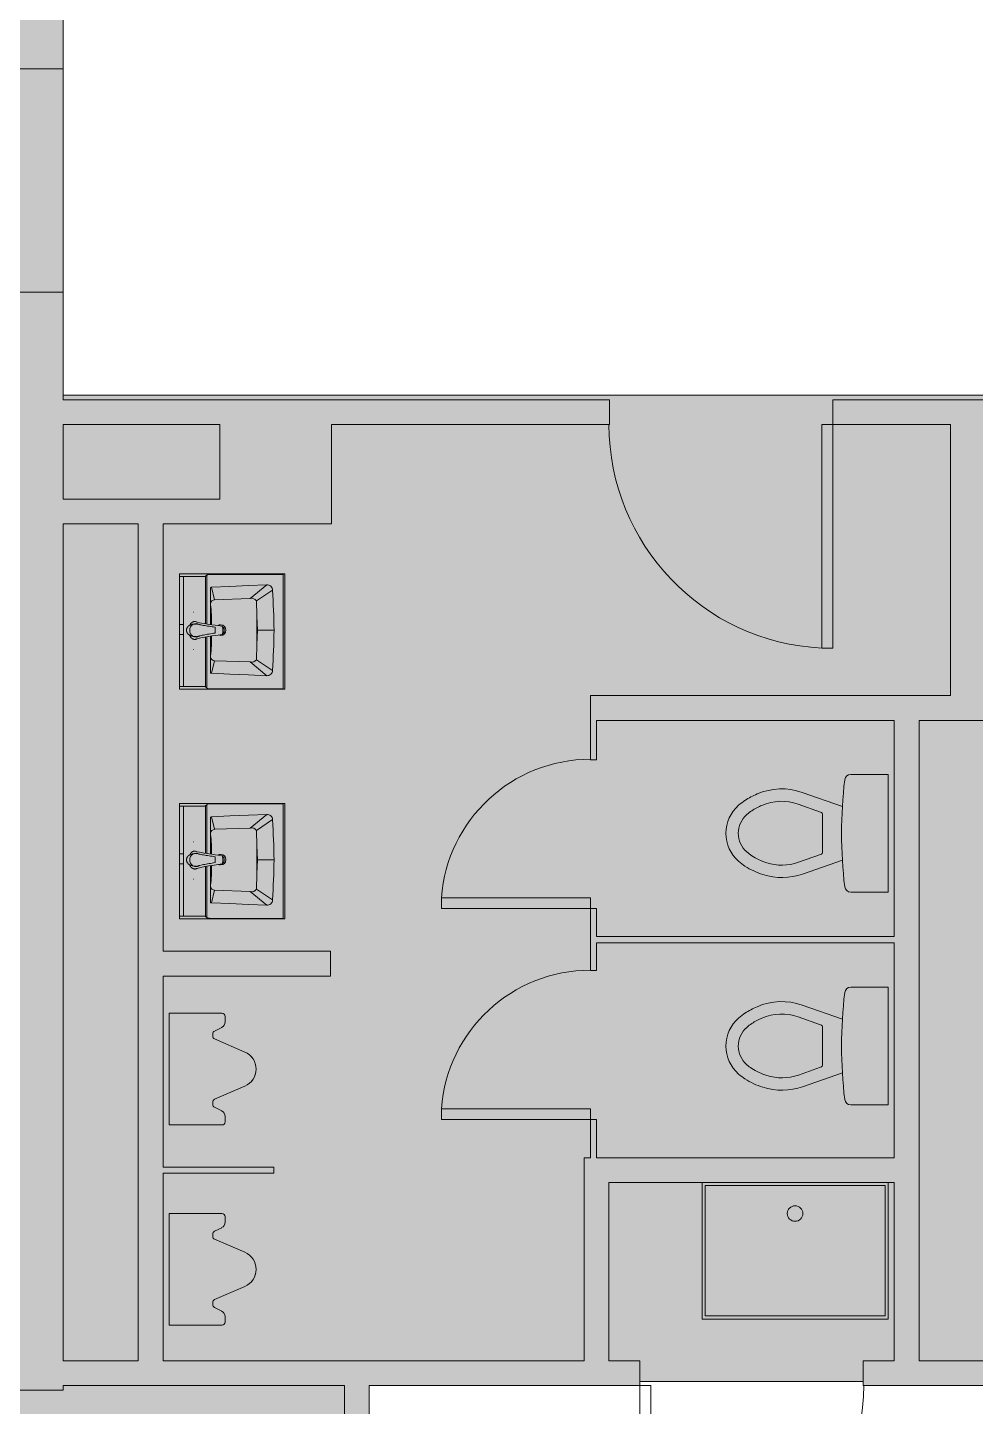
# Model space of a CAD drawing. Header units: inches. Extents: x -674 to 800, y -349 to 915.
# Drawn here: x -398.9 to -246.1, y 238.3 to 460.5 of the extents above; entities that cross this region are included whole.
import ezdxf

# ---------------------------------------------------------------- set-up
doc = ezdxf.new("R2010")
doc.units = ezdxf.units.IN
doc.header["$MEASUREMENT"] = 0
for name, color, linetype, lineweight in [('A-DETL-GENF', 92, 'Continuous', 9), ('A-DETL-THIN', 151, 'Continuous', 9), ('A-DOOR', 31, 'Continuous', 13), ('A-WALL', 113, 'Continuous', 13), ('A-WALL-PATT', 111, 'Continuous', 13), ('P-SANR-FIXT', 6, 'Continuous', 13)]:
    doc.layers.add(name, color=color, linetype=linetype, lineweight=lineweight)

# ---------------------------------------------------------------- blocks, each defined once
blk = doc.blocks.new('Single-Flush - 36_ x 84_-1515510-New Construction - Demolition Plan')
at = {"layer": 'A-DOOR', "color": 251, "lineweight": 20}
for p, q in [((16.25, -2), (16.25, -38.02)), ((18, -2), (16.25, -2)), ((18, -2), (18, -38.02)), ((18, -38.02), (16.25, -38.02))]:
    blk.add_line(p, q, dxfattribs=at)
at = {"layer": 'A-DOOR', "lineweight": 9}
blk.add_arc((18, -2), 36.07, 180, 267.2188, dxfattribs=at)
blk = doc.blocks.new('Single-Flush - 36_ x 84_-1515574-New Construction - Demolition Plan')
at = {"layer": 'A-DOOR', "color": 251, "lineweight": 20}
for p, q in [((16.25, 2), (16.25, 38.02)), ((18, 38.02), (16.25, 38.02)), ((18, 2), (18, 38.02)), ((18, 2), (16.25, 2))]:
    blk.add_line(p, q, dxfattribs=at)
at = {"layer": 'A-DOOR', "lineweight": 9}
blk.add_arc((18, 2), 36.07, 92.7812, 180, dxfattribs=at)
blk = doc.blocks.new('Toilet - Floor-Mounted - 2D - ADA-991295-New Construction - Demolition Plan')
at = {"layer": 'P-SANR-FIXT'}
for p, q in [((9.5, 0), (-9.5, 0)), ((-9.5, 0), (-9.5, -6)), ((9.5, -6), (9.5, 0)), ((-6.59, -13.86), (-4.32, -7.37)), ((6.57, -13.8), (4.32, -7.37)), ((-3.43, -10.9), (-4.71, -14.52)), ((2.96, -10.56), (-2.96, -10.56)), ((4.68, -14.46), (3.43, -10.9))]:
    blk.add_line(p, q, dxfattribs=at)
for centre, radius, start, end in [((-8.5, -6), 1, 180, 263.316), ((8.5, -6), 1, 276.684, 360), ((0, 66.53), 74.03, 263.316, 276.684), ((-2.96, -11.06), 0.5, 90, 160.6685), ((2.96, -11.06), 0.5, 19.3315, 90), ((2.84, -17.17), 10, 160.6685, 203.3287), ((2.84, -17.17), 8, 160.6685, 203.3287), ((-2.87, -17.11), 8, 342.1371, 19.3315), ((-2.87, -17.11), 10, 342.1371, 19.3315), ((-5.91, -16.13), 11.2, 328.4728, 342.1371), ((6.53, -15.58), 14.01, 203.3287, 212.3538), ((6.53, -15.58), 12.01, 203.3287, 212.1619), ((3.98, -16.66), 9.29, 214.879, 221.2014), ((-3.98, -16.66), 9.29, 318.7986, 325.0594), ((-5.91, -16.13), 13.2, 328.2162, 342.1371), ((3.98, -16.66), 11.29, 214.6359, 221.2014), ((0, -20.15), 6, 221.2014, 318.7986), ((0, -20.15), 4, 221.2014, 318.7986), ((-3.98, -16.66), 11.29, 318.7986, 325.3641)]:
    blk.add_arc(centre, radius, start, end, dxfattribs=at)
blk = doc.blocks.new('Single-Flush - 24_ x 84_-1538412-New Construction - Demolition Plan')
at = {"layer": 'A-DOOR', "color": 251, "lineweight": 20}
for p, q in [((10.25, -0.5), (10.25, -24.5)), ((12, -0.5), (10.25, -0.5)), ((12, -0.5), (12, -24.5)), ((12, -24.5), (10.25, -24.5))]:
    blk.add_line(p, q, dxfattribs=at)
at = {"layer": 'A-DOOR', "lineweight": 9}
blk.add_arc((12, -0.5), 24.07, 180, 265.8301, dxfattribs=at)
blk = doc.blocks.new('Sink - Restroom - Wall Mounted - Default-951108-New Construction - Demolition Plan')
at = {"layer": 'P-SANR-FIXT'}
for p, q in [((-9.51, 1.62), (-9.4, 1.62)), ((-9.51, -15.36), (-9.51, 1.62)), ((-9.4, 1.62), (-9.09, 1.62)), ((-9.09, 1.62), (-0.68, 1.62)), ((-9.09, 1.62), (-9.09, 1)), ((-0.68, 1), (-9.09, 1)), ((-9.09, 1), (-9.09, -2.41)), ((-0.68, 1.62), (0.03, 1.62)), ((-0.68, 1.62), (-0.68, 1)), ((-0.68, 1), (0.03, 1)), ((0.03, 1.62), (0.94, 1.62)), ((0.03, 1), (0.94, 1)), ((0.94, 1.62), (8.65, 1.62)), ((0.94, 1), (0.94, 1.62)), ((8.65, 1), (0.94, 1)), ((8.65, 1.62), (8.96, 1.62)), ((8.65, 1), (8.65, 1.62)), ((8.65, -2.41), (8.65, 1)), ((8.96, 1.62), (9.07, 1.62)), ((9.07, 1.62), (9.07, -15.35)), ((-9.45, -3.39), (-9.45, -15.09)), ((-9.13, -2.59), (-9.31, -2.77)), ((-9.31, -2.77), (-1.07, -2.77)), ((-9.13, -2.59), (-1.1, -2.59)), ((-4.92, -4.04), (-6.95, -3.56)), ((-6.93, -3.39), (-0.97, -3.39)), ((-4.92, -4.04), (-5.12, -9.79)), ((1.09, -3.39), (0.89, -3.41)), ((0.9, -3.39), (6.88, -3.39)), ((0.99, -2.77), (8.87, -2.77)), ((1.02, -2.59), (8.69, -2.59)), ((6.92, -3.56), (4.9, -4.04)), ((5.1, -9.79), (4.9, -4.04)), ((8.87, -2.77), (8.69, -2.59)), ((9, -15.09), (9, -3.39)), ((-7.34, -12.45), (-5.12, -9.79)), ((-4.76, -10.78), (-6.48, -13.38)), ((-4.76, -10.78), (-2.33, -10.87)), ((-2.33, -10.87), (2.3, -10.87)), ((-0.01, -13.63), (-0.01, -10.97)), ((2.3, -10.87), (4.73, -10.78)), ((6.46, -13.38), (4.73, -10.78)), ((7.31, -12.45), (5.1, -9.79)), ((-9.45, -15.09), (-9.51, -15.36)), ((-9.51, -15.36), (9.06, -15.36)), ((-9.45, -15.09), (9, -15.09)), ((9.07, -15.35), (9, -15.09)), ((9.06, -15.36), (9.07, -15.35))]:
    blk.add_line(p, q, dxfattribs=at)
at = {"layer": 'P-SANR-FIXT', "flags": 128}
for points in [[(-9.31, -2.77), (-9.35, -2.8), (-9.38, -2.87), (-9.41, -2.97), (-9.43, -3.09), (-9.44, -3.24), (-9.45, -3.39)], [(-9.09, -2.41), (-9.09, -2.45), (-9.1, -2.49), (-9.1, -2.53), (-9.11, -2.56), (-9.12, -2.58), (-9.13, -2.59)], [(-7.34, -12.45), (-7.21, -9.49), (-7.08, -6.52), (-6.95, -3.56)], [(6.92, -3.56), (7.05, -6.52), (7.18, -9.49), (7.31, -12.45)], [(8.69, -2.59), (8.68, -2.58), (8.67, -2.56), (8.66, -2.53), (8.65, -2.49), (8.65, -2.45), (8.65, -2.41)], [(9, -3.39), (9, -3.24), (8.99, -3.09), (8.97, -2.97), (8.94, -2.87), (8.91, -2.8), (8.87, -2.77)], [(-0.01, -10.97), (-1.17, -10.92), (-2.33, -10.87)], [(2.3, -10.87), (1.14, -10.92), (-0.01, -10.97)]]:
    blk.add_lwpolyline(points, dxfattribs=at)
at = {"layer": 'P-SANR-FIXT'}
for centre, radius, start, end in [((-6.11, -3.6), 0.84, 165.4525, 177.4886), ((-4.26, -4.04), 0.663, 91.9155, 180), ((-1, 29.17), 32.72, 264.4886, 270.0864), ((0.97, 29.17), 32.72, 269.8373, 275.5114), ((4.23, -4.04), 0.663, 360, 88.0845), ((5.98, -3.73), 0.961, 9.8799, 20.659), ((0.01, -5.01), 0.856, 155.7776, 180), ((0.01, -5.01), 0.856, 180, 360), ((0.01, -5.01), 0.856, 0, 30), ((-4.24, -10.03), 0.913, 164.557, 235.5318), ((4.22, -10.03), 0.913, 304.4682, 15.443), ((-6.45, -12.49), 0.892, 177.4886, 267.793), ((6.42, -12.49), 0.892, 272.207, 2.5114), ((2.32, 131.11), 144.75, 266.5114, 269.0747), ((-2.35, 131.11), 144.75, 270.9253, 273.4886)]:
    blk.add_arc(centre, radius, start, end, dxfattribs=at)
blk = doc.blocks.new('Faucet-Restroom - Default-953841-New Construction - Demolition Plan')
at = {"layer": 'P-SANR-FIXT'}
for p, q in [((-0.66, 6.13), (-0.66, 5.94)), ((0.34, 5.94), (0.34, 6.13)), ((-1.16, 1.72), (-1.16, 1.46)), ((0.84, 1.47), (0.84, 1.72))]:
    blk.add_line(p, q, dxfattribs=at)
at = {"layer": 'P-SANR-FIXT', "flags": 128}
for points in [[(-0.81, 5.94), (-0.91, 5.28), (-0.97, 4.81), (-1.05, 4.3)], [(-0.65, 6.16), (-0.62, 6.18), (-0.58, 6.2), (-0.53, 6.23), (-0.46, 6.24), (-0.38, 6.26), (-0.29, 6.27), (-0.2, 6.27), (-0.11, 6.27), (-0.02, 6.27), (0.07, 6.26), (0.15, 6.24), (0.21, 6.23), (0.27, 6.2), (0.31, 6.18), (0.34, 6.16)], [(0.5, 5.94), (0.6, 5.29), (0.74, 4.36), (0.75, 4.3)], [(-1.05, 4.3), (-1.11, 3.84), (-1.23, 3.08), (-1.32, 2.6), (-1.38, 2.3), (-1.47, 1.95), (-1.51, 1.84), (-1.52, 1.8)], [(-1.24, 1.75), (-1.2, 2.01), (-1.09, 2.26)], [(-1.1, 2.23), (-1.1, 2.24), (-1.07, 2.32), (-1.03, 2.52)], [(0.68, 2.56), (0.73, 2.37), (0.76, 2.29), (0.77, 2.26)], [(1.25, 1.82), (1.24, 1.86), (1.21, 1.95), (1.16, 2.09), (1.05, 2.54), (0.93, 3.18), (0.82, 3.83), (0.75, 4.3)], [(0.78, 2.26), (0.89, 2.01), (0.93, 1.75)], [(-3.08, 1.33), (-3.08, 1.33), (-3.08, 1.33), (-3.08, 1.33), (-3.08, 1.33), (-3.08, 1.33), (-3.08, 1.33), (-3.08, 1.33), (-3.08, 1.33), (-3.08, 1.33), (-3.08, 1.33), (-3.08, 1.33), (-3.08, 1.33), (-3.08, 1.33), (-3.08, 1.33), (-3.08, 1.33), (-3.08, 1.33), (-3.08, 1.33), (-3.08, 1.33), (-3.08, 1.33), (-3.08, 1.33), (-3.08, 1.33), (-3.08, 1.33), (-3.08, 1.33), (-3.08, 1.33), (-3.08, 1.32), (-3.08, 1.32), (-3.08, 1.32), (-3.08, 1.32), (-3.08, 1.32), (-3.08, 1.32), (-3.08, 1.32), (-3.08, 1.32), (-3.08, 1.32), (-3.08, 1.32), (-3.08, 1.32), (-3.08, 1.32), (-3.08, 1.32), (-3.08, 1.32), (-3.08, 1.32), (-3.08, 1.32), (-3.08, 1.32), (-3.08, 1.32), (-3.08, 1.32), (-3.08, 1.32), (-3.08, 1.31), (-3.08, 1.31), (-3.08, 1.31), (-3.08, 1.31), (-3.08, 1.31), (-3.08, 1.31), (-3.08, 1.31), (-3.08, 1.31), (-3.08, 1.31), (-3.08, 1.31), (-3.08, 1.31), (-3.08, 1.31), (-3.08, 1.31), (-3.08, 1.31), (-3.08, 1.31), (-3.08, 1.31), (-3.08, 1.31), (-3.08, 1.31), (-3.08, 1.31), (-3.08, 1.31), (-3.08, 1.31), (-3.08, 1.31), (-3.08, 1.31), (-3.08, 1.31), (-3.08, 1.31), (-3.08, 1.31)], [(0.93, 1.75), (0.89, 1.48), (0.78, 1.23), (0.61, 1.02), (0.39, 0.86), (0.12, 0.76), (-0.16, 0.72), (-0.44, 0.76), (-0.7, 0.86), (-0.92, 1.02), (-1.09, 1.23), (-1.2, 1.48), (-1.24, 1.75)], [(-1.15, 1.81), (-1.16, 1.77), (-1.16, 1.73), (-1.16, 1.72)], [(0.84, 1.72), (0.84, 1.76), (0.84, 1.8), (0.84, 1.84)], [(2.93, 1.31), (2.93, 1.31), (2.93, 1.31), (2.93, 1.31), (2.93, 1.31), (2.93, 1.31), (2.93, 1.31), (2.93, 1.31), (2.93, 1.31), (2.93, 1.31), (2.93, 1.31), (2.93, 1.31), (2.93, 1.31), (2.93, 1.31), (2.93, 1.31), (2.93, 1.31), (2.93, 1.31), (2.93, 1.31), (2.93, 1.31), (2.93, 1.31), (2.93, 1.31), (2.93, 1.31), (2.93, 1.31), (2.93, 1.31), (2.93, 1.31), (2.93, 1.31), (2.93, 1.32), (2.93, 1.32), (2.93, 1.32), (2.93, 1.32), (2.93, 1.32), (2.93, 1.32), (2.93, 1.32), (2.93, 1.32), (2.93, 1.32), (2.93, 1.32), (2.93, 1.32), (2.93, 1.32), (2.93, 1.32), (2.93, 1.32), (2.93, 1.32), (2.93, 1.32), (2.93, 1.32), (2.93, 1.32), (2.93, 1.32), (2.93, 1.32), (2.93, 1.33), (2.93, 1.33), (2.93, 1.33), (2.93, 1.33), (2.93, 1.33), (2.93, 1.33), (2.93, 1.33), (2.93, 1.33), (2.93, 1.33), (2.93, 1.33), (2.93, 1.33), (2.93, 1.33), (2.93, 1.33), (2.93, 1.33), (2.93, 1.33), (2.93, 1.33), (2.93, 1.33), (2.93, 1.33), (2.93, 1.33), (2.93, 1.33), (2.93, 1.33), (2.93, 1.33), (2.93, 1.33), (2.93, 1.33), (2.93, 1.33)]]:
    blk.add_lwpolyline(points, dxfattribs=at)
at = {"layer": 'P-SANR-FIXT'}
for centre, major_axis, start_param, end_param in [((-0.18, 4.69), (1.96, 0), 1.327973, 1.81362), ((-0.18, 4.97), (1.61, 0), 4.415652, 5.009126)]:
    blk.add_ellipse(centre, major_axis=major_axis, ratio=0.079199, start_param=start_param, end_param=end_param, dxfattribs=at)
for points in [[(-1.24, 1.75), (-1.19, 1.86), (-1.09, 2.18), (-0.95, 2.9), (-0.8, 3.82), (-0.7, 4.5), (-0.66, 4.84)], [(0.29, 4.84), (0.34, 4.5), (0.45, 3.82), (0.61, 2.9), (0.77, 2.18), (0.87, 1.86), (0.93, 1.75)]]:
    blk.add_open_spline(points, degree=3, dxfattribs=at)
for points, knots in [([(-0.81, 5.94), (-0.81, 5.96), (-0.76, 6.01), (-0.58, 6.06), (-0.34, 6.09), (-0.09, 6.09), (0.1, 6.08), (0.24, 6.06), (0.33, 6.04), (0.4, 6.02), (0.46, 5.99), (0.49, 5.97), (0.5, 5.95), (0.5, 5.94)], [-1, -1, -1, -1, -0.852941, -0.705882, -0.588235, -0.470588, -0.352941, -0.294118, -0.235294, -0.176471, -0.117647, -0.058824, 0, 0, 0, 0]), ([(-1.58, 1.58), (-1.57, 1.65), (-1.55, 1.72), (-1.52, 1.79), (-1.52, 1.8)], [0, 0, 0, 0, 0.05555556, 0.06468184, 0.06468184, 0.06468184, 0.06468184]), ([(-0.98, 0.72), (-1.05, 0.75), (-1.14, 0.82), (-1.24, 0.9), (-1.29, 0.95), (-1.34, 0.99), (-1.38, 1.05), (-1.42, 1.1), (-1.45, 1.14), (-1.47, 1.16), (-1.49, 1.2), (-1.51, 1.26), (-1.54, 1.32), (-1.56, 1.37), (-1.57, 1.43), (-1.58, 1.49), (-1.58, 1.55), (-1.58, 1.58)], [0, 0, 0, 0, 0.2, 0.3, 0.35, 0.4, 0.475, 0.55, 0.5875, 0.60625, 0.625, 0.7, 0.775, 0.8125, 0.85, 0.925, 1, 1, 1, 1]), ([(-1.15, 1.36), (-1.15, 1.29), (-1.13, 1.13), (-1.07, 0.91), (-1.01, 0.78), (-0.98, 0.72)], [0.68454, 0.68454, 0.68454, 0.68454, 0.7777778, 0.8888889, 0.9966767, 0.9966767, 0.9966767, 0.9966767]), ([(-0.98, 0.72), (-0.95, 0.67), (-0.9, 0.6), (-0.84, 0.53), (-0.8, 0.49), (-0.77, 0.46), (-0.74, 0.44), (-0.7, 0.4), (-0.64, 0.36), (-0.58, 0.33), (-0.54, 0.3), (-0.5, 0.28), (-0.46, 0.27), (-0.4, 0.25), (-0.31, 0.22), (-0.22, 0.21), (-0.16, 0.21)], [0, 0, 0, 0, 0.166667, 0.25, 0.291667, 0.333333, 0.375, 0.416667, 0.5, 0.583333, 0.625, 0.666667, 0.708333, 0.75, 0.833333, 1, 1, 1, 1]), ([(-0.16, 0.21), (-0.1, 0.21), (-0.01, 0.22), (0.08, 0.25), (0.13, 0.26), (0.17, 0.28), (0.21, 0.3), (0.25, 0.32), (0.31, 0.35), (0.36, 0.39), (0.4, 0.42), (0.43, 0.45), (0.46, 0.47), (0.5, 0.51), (0.56, 0.58), (0.61, 0.64), (0.64, 0.68)], [0, 0, 0, 0, 0.166667, 0.25, 0.291667, 0.333333, 0.375, 0.416667, 0.5, 0.583333, 0.625, 0.666667, 0.708333, 0.75, 0.833333, 1, 1, 1, 1]), ([(1.32, 1.58), (1.32, 1.54), (1.31, 1.48), (1.3, 1.41), (1.28, 1.35), (1.26, 1.29), (1.24, 1.24), (1.22, 1.2), (1.2, 1.16), (1.17, 1.13), (1.15, 1.09), (1.11, 1.04), (1.07, 1), (1.03, 0.95), (0.99, 0.91), (0.93, 0.86), (0.82, 0.78), (0.72, 0.72), (0.64, 0.68)], [0, 0, 0, 0, 0.1, 0.15, 0.2, 0.25, 0.3, 0.35, 0.375, 0.4, 0.45, 0.5, 0.55, 0.6, 0.65, 0.7, 0.8, 1, 1, 1, 1]), ([(0.64, 0.68), (0.67, 0.74), (0.73, 0.87), (0.81, 1.11), (0.83, 1.28), (0.84, 1.37)], [0, 0, 0, 0, 0.1111111, 0.2222222, 0.3329449, 0.3329449, 0.3329449, 0.3329449]), ([(1.25, 1.82), (1.26, 1.79), (1.29, 1.72), (1.31, 1.64), (1.32, 1.58)], [0.9320871, 0.9320871, 0.9320871, 0.9320871, 0.95833333, 1, 1, 1, 1])]:
    blk.add_open_spline(points, degree=3, knots=knots, dxfattribs=at)
blk = doc.blocks.new('Faucet-Restroom - Default-V2-New Construction - Demolition Plan')
at = {"layer": 'P-SANR-FIXT'}
for p, q in [((-0.66, 6.13), (-0.66, 5.94)), ((0.34, 5.94), (0.34, 6.13)), ((0.78, 2.26), (0.88, 2.05)), ((-1.16, 1.72), (-1.16, 1.46)), ((0.84, 1.47), (0.84, 1.72)), ((0.89, 2.01), (0.93, 1.75))]:
    blk.add_line(p, q, dxfattribs=at)
at = {"layer": 'P-SANR-FIXT', "flags": 128}
for points in [[(-0.81, 5.94), (-0.91, 5.28), (-0.97, 4.81), (-1.05, 4.3)], [(-0.65, 6.16), (-0.62, 6.18), (-0.58, 6.2), (-0.53, 6.23), (-0.46, 6.24), (-0.38, 6.26), (-0.29, 6.27), (-0.2, 6.27), (-0.11, 6.27), (-0.02, 6.27), (0.07, 6.26), (0.15, 6.24), (0.21, 6.23), (0.27, 6.2), (0.31, 6.18), (0.34, 6.16)], [(0.5, 5.94), (0.6, 5.29), (0.74, 4.36), (0.75, 4.3)], [(-1.05, 4.3), (-1.11, 3.84), (-1.23, 3.08), (-1.32, 2.6), (-1.38, 2.3), (-1.47, 1.95), (-1.51, 1.84), (-1.52, 1.8)], [(-1.24, 1.75), (-1.2, 2.01), (-1.09, 2.26)], [(-1.1, 2.23), (-1.1, 2.24), (-1.07, 2.32), (-1.03, 2.52)], [(0.68, 2.56), (0.73, 2.37), (0.76, 2.29), (0.77, 2.26)], [(1.25, 1.82), (1.24, 1.86), (1.21, 1.95), (1.16, 2.09), (1.05, 2.54), (0.93, 3.18), (0.82, 3.83), (0.75, 4.3)], [(-3.08, 1.33), (-3.08, 1.33), (-3.08, 1.33), (-3.08, 1.33), (-3.08, 1.33), (-3.08, 1.33), (-3.08, 1.33), (-3.08, 1.33), (-3.08, 1.33), (-3.08, 1.33), (-3.08, 1.33), (-3.08, 1.33), (-3.08, 1.33), (-3.08, 1.33), (-3.08, 1.33), (-3.08, 1.33), (-3.08, 1.33), (-3.08, 1.33), (-3.08, 1.33), (-3.08, 1.33), (-3.08, 1.33), (-3.08, 1.33), (-3.08, 1.33), (-3.08, 1.33), (-3.08, 1.33), (-3.08, 1.32), (-3.08, 1.32), (-3.08, 1.32), (-3.08, 1.32), (-3.08, 1.32), (-3.08, 1.32), (-3.08, 1.32), (-3.08, 1.32), (-3.08, 1.32), (-3.08, 1.32), (-3.08, 1.32), (-3.08, 1.32), (-3.08, 1.32), (-3.08, 1.32), (-3.08, 1.32), (-3.08, 1.32), (-3.08, 1.32), (-3.08, 1.32), (-3.08, 1.32), (-3.08, 1.32), (-3.08, 1.31), (-3.08, 1.31), (-3.08, 1.31), (-3.08, 1.31), (-3.08, 1.31), (-3.08, 1.31), (-3.08, 1.31), (-3.08, 1.31), (-3.08, 1.31), (-3.08, 1.31), (-3.08, 1.31), (-3.08, 1.31), (-3.08, 1.31), (-3.08, 1.31), (-3.08, 1.31), (-3.08, 1.31), (-3.08, 1.31), (-3.08, 1.31), (-3.08, 1.31), (-3.08, 1.31), (-3.08, 1.31), (-3.08, 1.31), (-3.08, 1.31), (-3.08, 1.31), (-3.08, 1.31), (-3.08, 1.31)], [(0.93, 1.75), (0.89, 1.48), (0.78, 1.23), (0.61, 1.02), (0.39, 0.86), (0.12, 0.76), (-0.16, 0.72), (-0.44, 0.76), (-0.7, 0.86), (-0.92, 1.02), (-1.09, 1.23), (-1.2, 1.48), (-1.24, 1.75)], [(-1.15, 1.81), (-1.16, 1.77), (-1.16, 1.73), (-1.16, 1.72)], [(0.84, 1.72), (0.84, 1.76), (0.84, 1.8), (0.84, 1.84)], [(2.93, 1.31), (2.93, 1.31), (2.93, 1.31), (2.93, 1.31), (2.93, 1.31), (2.93, 1.31), (2.93, 1.31), (2.93, 1.31), (2.93, 1.31), (2.93, 1.31), (2.93, 1.31), (2.93, 1.31), (2.93, 1.31), (2.93, 1.31), (2.93, 1.31), (2.93, 1.31), (2.93, 1.31), (2.93, 1.31), (2.93, 1.31), (2.93, 1.31), (2.93, 1.31), (2.93, 1.31), (2.93, 1.31), (2.93, 1.31), (2.93, 1.31), (2.93, 1.31), (2.93, 1.32), (2.93, 1.32), (2.93, 1.32), (2.93, 1.32), (2.93, 1.32), (2.93, 1.32), (2.93, 1.32), (2.93, 1.32), (2.93, 1.32), (2.93, 1.32), (2.93, 1.32), (2.93, 1.32), (2.93, 1.32), (2.93, 1.32), (2.93, 1.32), (2.93, 1.32), (2.93, 1.32), (2.93, 1.32), (2.93, 1.32), (2.93, 1.32), (2.93, 1.33), (2.93, 1.33), (2.93, 1.33), (2.93, 1.33), (2.93, 1.33), (2.93, 1.33), (2.93, 1.33), (2.93, 1.33), (2.93, 1.33), (2.93, 1.33), (2.93, 1.33), (2.93, 1.33), (2.93, 1.33), (2.93, 1.33), (2.93, 1.33), (2.93, 1.33), (2.93, 1.33), (2.93, 1.33), (2.93, 1.33), (2.93, 1.33), (2.93, 1.33), (2.93, 1.33), (2.93, 1.33), (2.93, 1.33), (2.93, 1.33)]]:
    blk.add_lwpolyline(points, dxfattribs=at)
at = {"layer": 'P-SANR-FIXT'}
for centre, major_axis, start_param, end_param in [((-0.18, 4.69), (1.96, 0), 1.327973, 1.81362), ((-0.18, 4.97), (1.61, 0), 4.415652, 5.009126)]:
    blk.add_ellipse(centre, major_axis=major_axis, ratio=0.079199, start_param=start_param, end_param=end_param, dxfattribs=at)
for points in [[(-1.24, 1.75), (-1.19, 1.86), (-1.09, 2.18), (-0.95, 2.9), (-0.8, 3.82), (-0.7, 4.5), (-0.66, 4.84)], [(0.29, 4.84), (0.34, 4.5), (0.45, 3.82), (0.61, 2.9), (0.77, 2.18), (0.87, 1.86), (0.93, 1.75)]]:
    blk.add_open_spline(points, degree=3, dxfattribs=at)
for points, knots in [([(-0.81, 5.94), (-0.81, 5.96), (-0.76, 6.01), (-0.58, 6.06), (-0.34, 6.09), (-0.09, 6.09), (0.1, 6.08), (0.24, 6.06), (0.33, 6.04), (0.4, 6.02), (0.46, 5.99), (0.49, 5.97), (0.5, 5.95), (0.5, 5.94)], [-1, -1, -1, -1, -0.852941, -0.705882, -0.588235, -0.470588, -0.352941, -0.294118, -0.235294, -0.176471, -0.117647, -0.058824, 0, 0, 0, 0]), ([(-1.58, 1.58), (-1.57, 1.65), (-1.55, 1.72), (-1.52, 1.79), (-1.52, 1.8)], [0, 0, 0, 0, 0.05555556, 0.06468184, 0.06468184, 0.06468184, 0.06468184]), ([(-0.98, 0.72), (-1.05, 0.75), (-1.14, 0.82), (-1.24, 0.9), (-1.29, 0.95), (-1.34, 0.99), (-1.38, 1.05), (-1.42, 1.1), (-1.45, 1.14), (-1.47, 1.16), (-1.49, 1.2), (-1.51, 1.26), (-1.54, 1.32), (-1.56, 1.37), (-1.57, 1.43), (-1.58, 1.49), (-1.58, 1.55), (-1.58, 1.58)], [0, 0, 0, 0, 0.2, 0.3, 0.35, 0.4, 0.475, 0.55, 0.5875, 0.60625, 0.625, 0.7, 0.775, 0.8125, 0.85, 0.925, 1, 1, 1, 1]), ([(-1.15, 1.36), (-1.15, 1.29), (-1.13, 1.13), (-1.07, 0.91), (-1.01, 0.78), (-0.98, 0.72)], [0.68454, 0.68454, 0.68454, 0.68454, 0.7777778, 0.8888889, 0.9966767, 0.9966767, 0.9966767, 0.9966767]), ([(-0.98, 0.72), (-0.95, 0.67), (-0.9, 0.6), (-0.84, 0.53), (-0.8, 0.49), (-0.77, 0.46), (-0.74, 0.44), (-0.7, 0.4), (-0.64, 0.36), (-0.58, 0.33), (-0.54, 0.3), (-0.5, 0.28), (-0.46, 0.27), (-0.4, 0.25), (-0.31, 0.22), (-0.22, 0.21), (-0.16, 0.21)], [0, 0, 0, 0, 0.166667, 0.25, 0.291667, 0.333333, 0.375, 0.416667, 0.5, 0.583333, 0.625, 0.666667, 0.708333, 0.75, 0.833333, 1, 1, 1, 1]), ([(-0.16, 0.21), (-0.1, 0.21), (-0.01, 0.22), (0.08, 0.25), (0.13, 0.26), (0.17, 0.28), (0.21, 0.3), (0.25, 0.32), (0.31, 0.35), (0.36, 0.39), (0.4, 0.42), (0.43, 0.45), (0.46, 0.47), (0.5, 0.51), (0.56, 0.58), (0.61, 0.64), (0.64, 0.68)], [0, 0, 0, 0, 0.166667, 0.25, 0.291667, 0.333333, 0.375, 0.416667, 0.5, 0.583333, 0.625, 0.666667, 0.708333, 0.75, 0.833333, 1, 1, 1, 1]), ([(1.32, 1.58), (1.32, 1.54), (1.31, 1.48), (1.3, 1.41), (1.28, 1.35), (1.26, 1.29), (1.24, 1.24), (1.22, 1.2), (1.2, 1.16), (1.17, 1.13), (1.15, 1.09), (1.11, 1.04), (1.07, 1), (1.03, 0.95), (0.99, 0.91), (0.93, 0.86), (0.82, 0.78), (0.72, 0.72), (0.64, 0.68)], [0, 0, 0, 0, 0.1, 0.15, 0.2, 0.25, 0.3, 0.35, 0.375, 0.4, 0.45, 0.5, 0.55, 0.6, 0.65, 0.7, 0.8, 1, 1, 1, 1]), ([(0.64, 0.68), (0.67, 0.74), (0.73, 0.87), (0.81, 1.11), (0.83, 1.28), (0.84, 1.37)], [0, 0, 0, 0, 0.1111111, 0.2222222, 0.3329449, 0.3329449, 0.3329449, 0.3329449]), ([(1.25, 1.82), (1.26, 1.79), (1.29, 1.72), (1.31, 1.64), (1.32, 1.58)], [0.9320871, 0.9320871, 0.9320871, 0.9320871, 0.95833333, 1, 1, 1, 1])]:
    blk.add_open_spline(points, degree=3, knots=knots, dxfattribs=at)
blk = doc.blocks.new('Sink - Mop - Default-980805-New Construction - Demolition Plan')
at = {"layer": 'P-SANR-FIXT'}
for p, q in [((-15, 0), (-15, -22)), ((15, -22), (15, 0)), ((-14.5, -0.5), (14.5, -0.5)), ((-14.5, -21.5), (-14.5, -0.5)), ((14.5, -0.5), (14.5, -21.5)), ((-15, -22), (15, -22)), ((14.5, -21.5), (-14.5, -21.5))]:
    blk.add_line(p, q, dxfattribs=at)
for start, end in [(360, 180), (180, 360)]:
    blk.add_arc((0, -5), 1.25, start, end, dxfattribs=at)
blk = doc.blocks.new('Urinal - 2D - 24_ Mounting Height-824213-New Construction - Demolition Plan')
at = {"layer": 'P-SANR-FIXT'}
for p, q in [((-9, 0), (-9, -8.5)), ((9, 0), (-9, 0)), ((9, -8.5), (9, 0)), ((-6.72, -8.45), (-6.14, -7.28)), ((-5.69, -7), (-5.33, -7)), ((-4.87, -7.3), (-2.75, -12.19)), ((2.75, -12.19), (4.87, -7.3)), ((5.33, -7), (5.69, -7)), ((6.14, -7.28), (6.72, -8.45)), ((-8.5, -9), (-7.62, -9)), ((7.62, -9), (8.5, -9))]:
    blk.add_line(p, q, dxfattribs=at)
for centre, radius, start, end in [((-8.5, -8.5), 0.5, 180, 270), ((-7.62, -8), 1, 270, 333.4349), ((-5.69, -7.5), 0.5, 90, 153.4349), ((-5.69, -7.5), 0.5, 123.0177, 153.4349), ((-5.69, -7.5), 0.5, 90, 120.4172), ((-5.33, -7.5), 0.5, 23.4018, 90), ((-5.33, -7.5), 0.5, 58.0695, 90), ((-5.33, -7.5), 0.5, 23.4018, 55.3324), ((5.33, -7.5), 0.5, 90, 156.5982), ((5.33, -7.5), 0.5, 124.6676, 156.5982), ((5.33, -7.5), 0.5, 90, 121.9305), ((5.69, -7.5), 0.5, 26.5651, 90), ((5.69, -7.5), 0.5, 59.5828, 90), ((5.69, -7.5), 0.5, 26.5651, 56.9823), ((7.62, -8), 1, 206.5651, 270), ((8.5, -8.5), 0.5, 270, 360), ((0, -11), 3, 203.4018, 336.5982), ((0, -11), 3, 228.0457, 231.0509), ((0, -11), 3, 308.9491, 311.9543), ((0, -11), 3, 254.4275, 258.4899), ((0, -11), 3, 281.5101, 285.5725)]:
    blk.add_arc(centre, radius, start, end, dxfattribs=at)

msp = doc.modelspace()

# ---------------------------------------------------------------- hatches: boundary and pattern name
at = {"layer": 'A-DETL-GENF'}
h = msp.add_hatch(color=9, dxfattribs=at)
h.paths.add_polyline_path([(-348.71, 126.28), (-347.84, 126.28), (-347.84, 161.03), (-348.71, 161.03), (-348.71, 143.15), (-366.71, 143.15), (-366.71, 161.03), (-392.96, 161.03), (-392.96, 126.28), (-350.09, 126.28)], flags=0)
h.paths.add_polyline_path([(-673.61, 161.4), (-673.61, 268.9), (-673.71, 268.9), (-673.71, 161.4)], flags=0)
h.paths.add_polyline_path([(-372.79, 165.03), (-347.84, 165.03), (-347.84, 199.65), (-343.84, 199.65), (-343.84, 235.65), (-347.84, 235.65), (-347.84, 241.65), (-393.21, 241.65), (-393.21, 240.9), (-405.21, 240.9), (-405.24, 264.9), (-669.61, 264.9), (-669.61, 165.4), (-404.96, 165.4), (-404.96, 180.4), (-392.96, 180.4), (-392.96, 165.03)], flags=0)
h.paths.add_polyline_path([(-300.21, 242.28), (-264.21, 242.28), (-264.21, 245.65), (-259.21, 245.65), (-259.21, 274.37), (-305.21, 274.37), (-305.21, 245.65), (-300.21, 245.65)], flags=0)
h.paths.add_polyline_path([(-125.71, 245.65), (-113.21, 245.65), (-113.21, 347.11), (-125.71, 347.11), (-125.71, 255.59)], flags=0)
h.paths.add_polyline_path([(-255.21, 245.65), (-241.46, 245.65), (-241.46, 348.85), (-255.21, 348.85), (-255.21, 253.32)], flags=0)
h.paths.add_polyline_path([(-237.46, 245.65), (-189.46, 245.65), (-189.46, 249.51), (-188.46, 249.51), (-188.46, 245.65), (-129.71, 245.65), (-129.71, 347.11), (-154.99, 347.11), (-154.99, 396.54), (-200.14, 396.54), (-200.14, 400.54), (-109.84, 400.54), (-109.84, 401.28), (-393.21, 401.28), (-393.21, 400.54), (-305.14, 400.54), (-305.14, 396.54), (-349.96, 396.54), (-349.96, 380.54), (-377.09, 380.54), (-377.09, 311.65), (-350.09, 311.65), (-350.09, 307.65), (-377.09, 307.65), (-377.09, 276.87), (-359.21, 276.87), (-359.21, 275.87), (-377.09, 275.87), (-377.09, 245.65), (-309.21, 245.65), (-309.21, 278.37), (-308.21, 278.37), (-308.21, 284.52), (-307.21, 284.52), (-307.21, 278.37), (-259.21, 278.37), (-259.21, 313.02), (-307.21, 313.02), (-307.21, 308.52), (-308.21, 308.52), (-308.21, 318.52), (-307.21, 318.52), (-307.21, 314.02), (-259.21, 314.02), (-259.21, 348.85), (-307.21, 348.85), (-307.21, 342.52), (-308.21, 342.52), (-308.21, 352.85), (-250.14, 352.85), (-250.14, 396.54), (-269.14, 396.54), (-269.14, 400.54), (-236.14, 400.54), (-236.14, 396.54), (-246.14, 396.54), (-246.14, 352.85), (-187.89, 352.85), (-187.89, 348.85), (-237.46, 348.85), (-237.46, 315.9), (-189.46, 315.9), (-189.46, 320.03), (-188.46, 320.03), (-188.46, 309.39), (-189.46, 309.39), (-189.46, 314.9), (-237.46, 314.9), (-237.46, 279.87), (-189.46, 279.87), (-189.46, 285.39), (-188.46, 285.39), (-188.46, 273.51), (-189.46, 273.51), (-189.46, 278.87), (-237.46, 278.87), (-237.46, 264.22)], flags=0)
h.paths.add_polyline_path([(-381.09, 245.65), (-381.09, 380.54), (-393.21, 380.54), (-393.21, 245.65)], flags=0)
h.paths.add_polyline_path([(-405.21, 276.9), (-405.21, 417.9), (-393.21, 417.9), (-393.21, 453.9), (-405.21, 453.9), (-405.21, 469.93), (-500.96, 469.93), (-500.96, 276.9), (-405.28, 276.9)], flags=0)
h.paths.add_polyline_path([(-371.26, 329.2), (-371.26, 329.2), (-371.26, 330.59)], flags=0)
h.paths.add_polyline_path([(-189.46, 344.03), (-189.46, 348.66), (-188.46, 348.66), (-188.46, 344.03)], flags=0)
h.paths.add_polyline_path([(-120.71, 351.11), (-109.84, 351.11), (-109.84, 387.61), (-120.71, 387.61), (-120.71, 353.61)], flags=0)
h.paths.add_polyline_path([(-127.96, 351.11), (-122.96, 351.11), (-122.96, 392.61), (-113.96, 392.61), (-113.96, 395.54), (-127.96, 395.54), (-127.96, 380.54), (-145.96, 380.54), (-145.96, 395.54), (-150.99, 395.54), (-150.99, 351.11), (-129.71, 351.11)], flags=0)
h.paths.add_polyline_path([(-371.26, 366.2), (-371.26, 366.2), (-371.26, 367.77)], flags=0)
h.paths.add_polyline_path([(-372.79, 384.54), (-367.96, 384.54), (-367.96, 396.54), (-393.21, 396.54), (-393.21, 384.54), (-377.09, 384.54)], flags=0)
h.paths.add_polyline_path([(-116.71, 467.15), (-116.71, 470.65), (-110.46, 470.65), (-110.46, 565.65), (-177.25, 565.65), (-177.25, 470.65), (-152.71, 470.65), (-152.71, 467.15), (-127.96, 467.15)], flags=0)
h.paths.add_polyline_path([(-200.14, 467.15), (-187.25, 467.15), (-187.25, 470.65), (-181.25, 470.65), (-181.25, 565.65), (-261.55, 565.65), (-261.55, 470.65), (-223.25, 470.65), (-223.25, 467.15)], flags=0)
h.paths.add_polyline_path([(-285.42, 467.15), (-285.42, 470.65), (-269.3, 470.65), (-269.3, 565.65), (-268.84, 565.65), (-268.84, 622.4), (-347.46, 622.4), (-347.46, 622.15), (-393.21, 622.13), (-393.21, 470.65), (-321.42, 470.65), (-321.42, 467.15), (-305.14, 467.15)], flags=0)
h.paths.add_polyline_path([(-405.21, 481.93), (-405.21, 622.15), (-405.09, 622.15), (-405.09, 625.9), (-405.84, 625.9), (-405.84, 481.93)], flags=0)
at = {"layer": 'A-WALL-PATT'}
h = msp.add_hatch(color=253, dxfattribs=at)
h.paths.add_polyline_path([(-395.48, 240.9), (-393.21, 240.9), (-393.21, 417.9), (-405.21, 417.9), (-405.21, 240.9)], flags=0)
h.paths.add_polyline_path([(-405.21, 453.9), (-393.21, 453.9), (-393.21, 622.15), (-405.21, 622.15), (-405.21, 466.57)], flags=0)
h = msp.add_hatch(color=253, dxfattribs=at)
h.paths.add_polyline_path([(-187.89, 396.54), (-154.99, 396.54), (-154.99, 400.54), (-200.14, 400.54), (-200.14, 396.54)], flags=0)
h.paths.add_polyline_path([(-236.14, 396.54), (-236.14, 400.54), (-269.14, 400.54), (-269.14, 396.54), (-237.46, 396.54)], flags=0)
h.paths.add_polyline_path([(-305.14, 396.54), (-305.14, 400.54), (-393.21, 400.54), (-393.21, 396.54), (-335.92, 396.54)], flags=0)
for points in [[(-349.96, 380.54), (-349.96, 396.54), (-367.96, 396.54), (-367.96, 380.54), (-354.36, 380.54)], [(-246.14, 352.85), (-246.14, 396.54), (-250.14, 396.54), (-250.14, 352.85)], [(-377.09, 380.54), (-367.96, 380.54), (-367.96, 384.54), (-393.21, 384.54), (-393.21, 380.54), (-381.09, 380.54)], [(-381.09, 245.65), (-377.09, 245.65), (-377.09, 380.54), (-381.09, 380.54), (-381.09, 255.59)], [(-225.31, 348.85), (-187.89, 348.85), (-187.89, 352.85), (-308.21, 352.85), (-308.21, 348.85), (-237.46, 348.85)], [(-255.21, 245.65), (-255.21, 348.85), (-259.21, 348.85), (-259.21, 245.65)], [(-299.05, 313.02), (-259.21, 313.02), (-259.21, 314.02), (-307.21, 314.02), (-307.21, 313.02)], [(-377.09, 307.65), (-350.09, 307.65), (-350.09, 311.65), (-377.09, 311.65)], [(-299.05, 274.37), (-259.21, 274.37), (-259.21, 278.37), (-309.21, 278.37), (-309.21, 274.37), (-305.21, 274.37)], [(-372.79, 275.87), (-359.21, 275.87), (-359.21, 276.87), (-377.09, 276.87), (-377.09, 275.87), (-375.86, 275.87)], [(-309.21, 245.65), (-305.21, 245.65), (-305.21, 274.37), (-309.21, 274.37)]]:
    msp.add_hatch(color=253, dxfattribs=at).paths.add_polyline_path(points, flags=0)
h = msp.add_hatch(color=253, dxfattribs=at)
h.paths.add_polyline_path([(-307.21, 278.37), (-307.21, 284.52), (-308.21, 284.52), (-308.21, 278.37)], flags=0)
h.paths.add_polyline_path([(-308.21, 308.52), (-307.21, 308.52), (-307.21, 318.52), (-308.21, 318.52)], flags=0)
h.paths.add_polyline_path([(-307.21, 342.52), (-307.21, 348.85), (-308.21, 348.85), (-308.21, 342.52)], flags=0)
h = msp.add_hatch(color=253, dxfattribs=at)
h.paths.add_polyline_path([(-114.7, 241.65), (-109.21, 241.65), (-109.21, 245.65), (-264.21, 245.65), (-264.21, 241.65), (-133.14, 241.65)], flags=0)
h.paths.add_polyline_path([(-305.21, 241.65), (-300.21, 241.65), (-300.21, 245.65), (-393.21, 245.65), (-393.21, 241.65), (-307.21, 241.65)], flags=0)
h = msp.add_hatch(color=253, dxfattribs=at)
h.paths.add_polyline_path([(-347.84, 126.28), (-343.84, 126.28), (-343.84, 199.65), (-347.84, 199.65), (-347.84, 158.15)], flags=0)
h.paths.add_polyline_path([(-343.84, 235.65), (-343.84, 241.65), (-347.84, 241.65), (-347.84, 235.65)], flags=0)

# ---------------------------------------------------------------- linework, layer by layer
at = {"layer": 'A-DETL-THIN'}
for p, q in [((-393.21, 417.9), (-393.21, 453.9)), ((-109.84, 401.28), (-393.21, 401.28)), ((-300.21, 242.28), (-264.21, 242.28))]:
    msp.add_line(p, q, dxfattribs=at)
at = {"layer": 'A-WALL', "color": 251, "lineweight": 20}
for p, q in [((-393.21, 453.9), (-393.21, 467.15)), ((-405.21, 453.9), (-393.21, 453.9)), ((-393.21, 417.9), (-405.21, 417.9)), ((-393.21, 400.54), (-393.21, 417.9)), ((-305.14, 400.54), (-393.21, 400.54)), ((-305.14, 396.54), (-305.14, 400.54)), ((-236.14, 400.54), (-269.14, 400.54)), ((-269.14, 400.54), (-269.14, 396.54)), ((-393.21, 384.54), (-393.21, 396.54)), ((-393.21, 396.54), (-367.96, 396.54)), ((-367.96, 396.54), (-367.96, 384.54)), ((-349.96, 380.54), (-349.96, 396.54)), ((-349.96, 396.54), (-305.14, 396.54)), ((-269.14, 396.54), (-250.14, 396.54)), ((-250.14, 396.54), (-250.14, 352.85)), ((-367.96, 384.54), (-393.21, 384.54)), ((-393.21, 245.65), (-393.21, 380.54)), ((-393.21, 380.54), (-381.09, 380.54)), ((-381.09, 380.54), (-381.09, 245.65)), ((-377.09, 380.54), (-349.96, 380.54)), ((-377.09, 311.65), (-377.09, 380.54)), ((-250.14, 352.85), (-308.21, 352.85)), ((-308.21, 352.85), (-308.21, 342.52)), ((-307.21, 348.85), (-259.21, 348.85)), ((-307.21, 342.52), (-307.21, 348.85)), ((-259.21, 348.85), (-259.21, 314.02)), ((-255.21, 348.85), (-241.46, 348.85)), ((-255.21, 245.65), (-255.21, 348.85)), ((-308.21, 342.52), (-307.21, 342.52)), ((-307.21, 318.52), (-308.21, 318.52)), ((-308.21, 318.52), (-308.21, 308.52)), ((-307.21, 314.02), (-307.21, 318.52)), ((-259.21, 314.02), (-307.21, 314.02)), ((-350.09, 311.65), (-377.09, 311.65)), ((-350.09, 307.65), (-350.09, 311.65)), ((-307.21, 313.02), (-259.21, 313.02)), ((-307.21, 308.52), (-307.21, 313.02)), ((-259.21, 313.02), (-259.21, 278.37)), ((-377.09, 276.87), (-377.09, 307.65)), ((-377.09, 307.65), (-350.09, 307.65)), ((-308.21, 308.52), (-307.21, 308.52)), ((-307.21, 284.52), (-308.21, 284.52)), ((-308.21, 284.52), (-308.21, 278.37)), ((-307.21, 278.37), (-307.21, 284.52)), ((-308.21, 278.37), (-309.21, 278.37)), ((-309.21, 278.37), (-309.21, 245.65)), ((-259.21, 278.37), (-307.21, 278.37)), ((-359.21, 276.87), (-377.09, 276.87)), ((-377.09, 245.65), (-377.09, 275.87)), ((-377.09, 275.87), (-359.21, 275.87)), ((-359.21, 275.87), (-359.21, 276.87)), ((-305.21, 274.37), (-259.21, 274.37)), ((-305.21, 245.65), (-305.21, 274.37)), ((-259.21, 274.37), (-259.21, 245.65)), ((-381.09, 245.65), (-393.21, 245.65)), ((-309.21, 245.65), (-377.09, 245.65)), ((-300.21, 245.65), (-305.21, 245.65)), ((-300.21, 241.65), (-300.21, 245.65)), ((-259.21, 245.65), (-264.21, 245.65)), ((-264.21, 245.65), (-264.21, 241.65)), ((-241.46, 245.65), (-255.21, 245.65)), ((-405.21, 240.9), (-393.21, 240.9)), ((-393.21, 240.9), (-393.21, 241.65)), ((-393.21, 241.65), (-347.84, 241.65)), ((-347.84, 241.65), (-347.84, 235.65)), ((-343.84, 235.65), (-343.84, 241.65)), ((-343.84, 241.65), (-300.21, 241.65)), ((-264.21, 241.65), (-109.21, 241.65))]:
    msp.add_line(p, q, dxfattribs=at)

# ---------------------------------------------------------------- block references
at = {"layer": 'A-DOOR'}
msp.add_blockref('Single-Flush - 36_ x 84_-1515510-New Construction - Demolition Plan', (-287.14, 398.54), dxfattribs=at)
for name, p, rotation in [('Single-Flush - 24_ x 84_-1538412-New Construction - Demolition Plan', (-307.71, 330.52), 269.9999999999999), ('Single-Flush - 24_ x 84_-1538412-New Construction - Demolition Plan', (-307.71, 296.52), 269.9999999999999), ('Single-Flush - 36_ x 84_-1515574-New Construction - Demolition Plan', (-282.21, 243.65), 180)]:
    msp.add_blockref(name, p, dxfattribs=dict(at, rotation=rotation))
at = {"layer": 'P-SANR-FIXT'}
for name, p, rotation in [('Sink - Restroom - Wall Mounted - Default-951108-New Construction - Demolition Plan', (-372.82, 363.4), 90.00000000000026), ('Faucet-Restroom - Default-V2-New Construction - Demolition Plan', (-373.52, 363.22), 270.0000000000002), ('Toilet - Floor-Mounted - 2D - ADA-991295-New Construction - Demolition Plan', (-260.21, 330.66), 270.0000000000001), ('Sink - Restroom - Wall Mounted - Default-951108-New Construction - Demolition Plan', (-372.82, 326.4), 90.00000000000026), ('Faucet-Restroom - Default-953841-New Construction - Demolition Plan', (-373.52, 326.22), 270.0000000000002), ('Toilet - Floor-Mounted - 2D - ADA-991295-New Construction - Demolition Plan', (-260.21, 296.37), 270.0000000000001), ('Urinal - 2D - 24_ Mounting Height-824213-New Construction - Demolition Plan', (-376.09, 292.65), 89.9999999999999), ('Urinal - 2D - 24_ Mounting Height-824213-New Construction - Demolition Plan', (-376.09, 260.37), 89.9999999999999)]:
    msp.add_blockref(name, p, dxfattribs=dict(at, rotation=rotation))
msp.add_blockref('Sink - Mop - Default-980805-New Construction - Demolition Plan', (-275.21, 274.37), dxfattribs=at)

doc.saveas('drawing.dxf')
